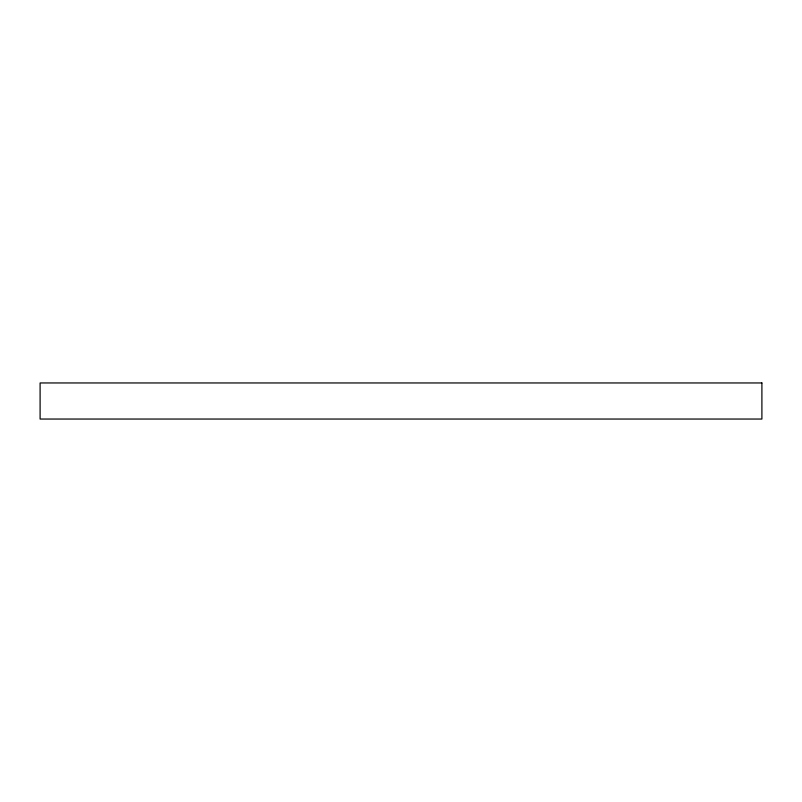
<?xml version="1.0" encoding="UTF-8"?>
<svg xmlns="http://www.w3.org/2000/svg" width="802" height="802" viewBox="0 0 802 802"><rect width="100%" height="100%" fill="white"/><g stroke="black" fill="none" stroke-linecap="round" stroke-linejoin="round"><path stroke-width="1.2" d="M761.9 382.955L40.1 382.955L40.1 419.045L761.9 419.045L761.9 382.955"/></g></svg>
